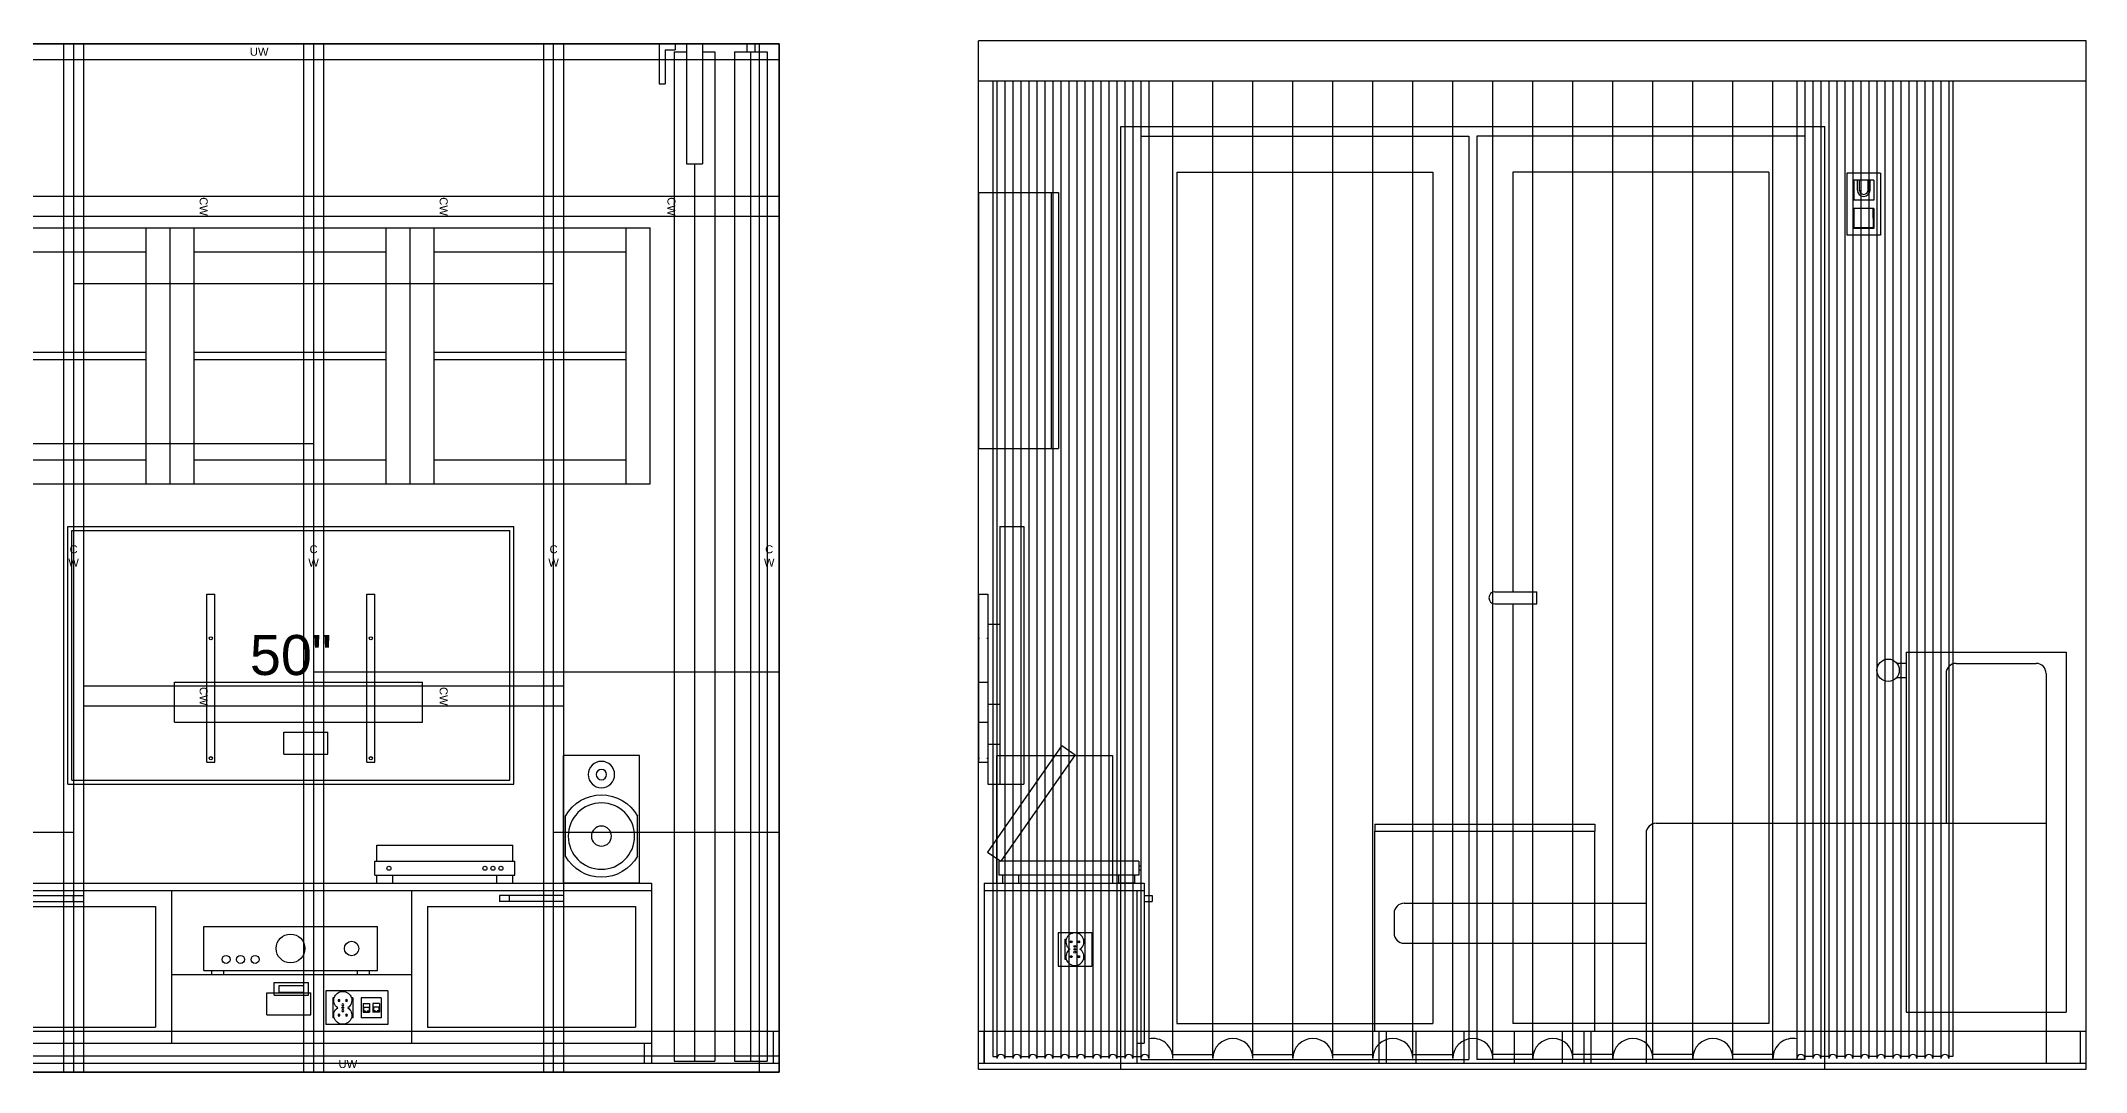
# Model space of a CAD drawing. Header units: millimetres. Extents: x 863 to 5283, y 810 to 2397.
# Drawn here: x 4240 to 4751, y 810 to 1068 of the extents above; entities that cross this region are included whole.
import ezdxf
from ezdxf.lldxf.tags import DXFTag

# ---------------------------------------------------------------- set-up
doc = ezdxf.new("R2010")
doc.units = ezdxf.units.MM
for name, color, linetype in [('Elektryka - obudowy', 253, 'Continuous'), ('GK - OSB', 40, 'Continuous'), ('GK - płyta', 104, 'Continuous'), ('GK - rama', 170, 'Continuous'), ('Grzejniki', 12, 'Continuous'), ('Listwy', 9, 'Continuous'), ('Meble', 42, 'Continuous'), ('Okna', 7, 'Continuous'), ('Panele', 44, 'Continuous'), ('Urządzenia', 183, 'Continuous'), ('Zasłony', 9, 'Continuous'), ('Ściany', 7, 'Continuous')]:
    doc.layers.add(name, color=color, linetype=linetype)
tags = doc.linetypes.add('03B018', pattern=[5.4, 2.16, -3.24]).pattern_tags.tags
tags[6:7] = [DXFTag(74, 4), DXFTag(75, 0), DXFTag(340, '0'), DXFTag(46, 1.0), DXFTag(50, 0.0), DXFTag(44, 0.0), DXFTag(45, 0.0)]
tags[4:5] = [DXFTag(74, 4), DXFTag(75, 0), DXFTag(340, '0'), DXFTag(46, 1.0), DXFTag(50, 0.0), DXFTag(44, 0.0), DXFTag(45, 0.0)]

# ---------------------------------------------------------------- blocks, each defined once
blk = doc.blocks.new('Z$W@#1655')
for p, q in [((0, 231), (0, 0)), ((0, 231), (82, 231)), ((82, 231), (82, 0)), ((84, 231), (84, 0)), ((166, 231), (84, 231)), ((166, 231), (166, 0)), ((9, 222), (73, 222)), ((9, 222), (9, 9)), ((73, 222), (73, 9)), ((93, 222), (93, 117)), ((157, 222), (93, 222)), ((157, 222), (157, 9)), ((88.5, 117), (99, 117)), ((88.5, 114), (99, 114)), ((93, 114), (93, 9)), ((99, 114), (99, 117)), ((9, 9), (73, 9)), ((157, 9), (93, 9)), ((0, 0), (82, 0)), ((166, 0), (84, 0))]:
    blk.add_line(p, q)
blk.add_arc((88.5, 115.5), 1.5, 90, 270)
blk = doc.blocks.new('Z$W@#20959')
for p, q in [((0, 0), (0, 32)), ((0, 32), (19, 32)), ((19, 0), (19, 32)), ((0.5, 6.79), (0.5, 16.81)), ((18.5, 6.79), (18.5, 16.81)), ((0, 0), (19, 0))]:
    blk.add_line(p, q)
for centre, radius in [((9.5, 27.2), 3.3), ((9.5, 27.2), 1.3), ((9.5, 11.8), 8.3), ((9.5, 11.8), 2.5)]:
    blk.add_circle(centre, radius)
for start, end in [(29.0983, 150.9017), (209.0983, 330.9017)]:
    blk.add_arc((9.5, 11.8), 10.3, start, end)
blk = doc.blocks.new('Z$W@#7816')
for p, q in [((0, 1), (0, 12)), ((0, 12), (43.4, 12)), ((43.4, 1), (43.4, 12)), ((0, 1), (43.4, 1)), ((2, 0), (2, 1)), ((2, 0), (5, 0)), ((5, 0), (5, 1)), ((38.4, 0), (38.4, 1)), ((38.4, 0), (41.4, 0)), ((41.4, 0), (41.4, 1))]:
    blk.add_line(p, q)
for centre, radius in [((21.7, 6.5), 3.6), ((36.96, 6.5), 1.8), ((5.57, 3.75), 1), ((9.19, 3.75), 1), ((12.82, 3.75), 1)]:
    blk.add_circle(centre, radius)
blk = doc.blocks.new('Z$W@#479')
for p, q in [((0, 2), (0, 5.5)), ((0, 5.5), (35, 5.5)), ((0.5, 9.5), (34.5, 9.5)), ((0.5, 5.5), (0.5, 9.5)), ((34.5, 5.5), (34.5, 9.5)), ((35, 2), (35, 5.5)), ((0, 2), (35, 2)), ((0.5, 0), (0.5, 2)), ((0.5, 0), (4.5, 0)), ((4.5, 0), (4.5, 2)), ((30.5, 0), (30.5, 2)), ((30.5, 0), (34.5, 0)), ((34.5, 0), (34.5, 2))]:
    blk.add_line(p, q)
for centre in [(3.5, 3.75), (27.5, 3.75), (29.5, 3.75), (31.5, 3.75)]:
    blk.add_circle(centre, 0.5)
blk = doc.blocks.new('Z$W@#31386')
for p, q in [((0, 0), (0, 64.5)), ((0, 64.5), (111.5, 64.5)), ((1, 1), (1, 63.5)), ((1, 63.5), (110.5, 63.5)), ((110.5, 1), (110.5, 63.5)), ((111.5, 0), (111.5, 64.5)), ((0, 0), (111.5, 0)), ((1, 1), (110.5, 1))]:
    blk.add_line(p, q)
for centre in [(35.75, 36.5), (75.75, 36.5), (35.75, 6.5), (75.75, 6.5)]:
    blk.add_circle(centre, 0.4)
at = {"insert": (55.75, 32.25), "char_height": 10, "width": 109.5, "attachment_point": 5}
blk.add_mtext('{\\fArial|b0|i0|c238|p0;50"}', dxfattribs=at)
blk = doc.blocks.new('Z$W@#29358')
for p, q in [((0, 0), (0, 42)), ((0, 42), (2, 42)), ((2, 0), (2, 42)), ((0, 0), (2, 0))]:
    blk.add_line(p, q)
for centre in [(1, 31), (1, 1)]:
    blk.add_circle(centre, 0.4)
blk = doc.blocks.new('Z$W@#27671')
for p, q in [((0, 10), (0, 20)), ((0, 20), (62, 20)), ((62, 10), (62, 20)), ((0, 10), (62, 10))]:
    blk.add_line(p, q)
for p in [(8.11, 0), (48.11, 0)]:
    blk.add_blockref('Z$W@#29358', p)
blk = doc.blocks.new('Z$W@#4806')
for p, q in [((0, 0), (0, 64)), ((0, 64), (60, 64)), ((6, 0), (6, 64)), ((54, 0), (54, 64)), ((60, 0), (60, 64)), ((6, 58), (54, 58)), ((6, 32.9), (54, 32.9)), ((6, 31.1), (54, 31.1)), ((6, 6), (54, 6)), ((0, 0), (60, 0))]:
    blk.add_line(p, q)
blk = doc.blocks.new('Z$W@#32150')
for p, q in [((19.69, 34.45), (16.41, 32.16)), ((16.41, 32.16), (35, 5.5)), ((19.69, 34.45), (38.28, 7.79)), ((0.5, 5.5), (35.5, 5.5)), ((0.5, 5.5), (0.5, 2)), ((38.28, 7.79), (35, 5.5)), ((35.5, 5.5), (35.5, 2)), ((0, 4.25), (0, 3.25)), ((0, 4.25), (0.5, 4.25)), ((0, 3.25), (0.5, 3.25)), ((0.5, 2), (35.5, 2)), ((1.5, 0), (1.5, 2)), ((1.5, 0), (5.5, 0)), ((5.5, 0), (5.5, 2)), ((30.5, 0), (30.5, 2)), ((34.5, 0), (30.5, 0)), ((34.5, 0), (34.5, 2))]:
    blk.add_line(p, q)
blk = doc.blocks.new('Z$W@#1256')
for p, q in [((0, 32), (29, 32)), ((0, 32), (0, 0)), ((29, 32), (29, 0)), ((0, 0), (29, 0))]:
    blk.add_line(p, q)
blk = doc.blocks.new('Z$W@#20772')
for p, q in [((0, 42), (2.3, 42)), ((0, 42), (0, 0)), ((2.3, 42), (2.3, 0)), ((0, 31), (0.25, 31)), ((2.05, 31), (2.3, 31)), ((0, 20), (2.3, 20)), ((0, 10), (2.3, 10)), ((0, 1), (0.25, 1)), ((0, 0), (2.3, 0)), ((2.05, 1), (2.3, 1))]:
    blk.add_line(p, q)
blk = doc.blocks.new('Z$W@#2244')
for p, q in [((3, 64.5), (9, 64.5)), ((3, 64.5), (3, 0)), ((9, 64.5), (9, 0)), ((0, 40), (3, 40)), ((0, 40), (0, 20)), ((0, 20), (3, 20)), ((0, 10), (3, 10)), ((0, 10), (0, 0)), ((0, 0), (9, 0))]:
    blk.add_line(p, q)
blk = doc.blocks.new('Z$W@#1048')
for p, q in [((138, 97.5), (138, 60)), ((140.5, 100), (160.5, 100)), ((163, 97.5), (163, 0)), ((63, 57.5), (63, 0)), ((65.5, 60), (163, 60)), ((63, 0), (163, 0))]:
    blk.add_line(p, q)
at = {"linetype": '03B018'}
for p, q in [((0, 37.5), (0, 32.5)), ((2.5, 40), (63, 40)), ((2.5, 30), (63, 30))]:
    blk.add_line(p, q, dxfattribs=at)
for centre, start, end in [((140.5, 97.5), 90, 180), ((160.5, 97.5), 0, 90), ((65.5, 57.5), 90, 180)]:
    blk.add_arc(centre, 2.5, start, end)
for centre, start, end in [((2.5, 37.5), 90, 180), ((2.5, 32.5), 180, 270)]:
    blk.add_arc(centre, 2.5, start, end, dxfattribs=at)
blk = doc.blocks.new('Z$W@#1520')
for p, q in [((0, 59.8), (55, 59.8)), ((0, 59.8), (0, 58)), ((0, 58), (55, 58)), ((0, 8), (0, 58)), ((55, 59.8), (55, 58)), ((55, 8), (55, 58)), ((0, 8), (55, 8)), ((1, 8), (1, 0)), ((2.8, 8), (2.8, 0)), ((10.2, 8), (10.2, 0)), ((22.2, 8), (22.2, 0)), ((34.8, 8), (34.8, 0)), ((46.8, 8), (46.8, 0)), ((52.2, 8), (52.2, 0)), ((54, 8), (54, 0)), ((1, 0), (2.8, 0)), ((10.2, 0), (22.2, 0)), ((34.8, 0), (46.8, 0)), ((52.2, 0), (54, 0))]:
    blk.add_line(p, q)
blk = doc.blocks.new('Z$W@#23568')
for p, q in [((0, 64), (20, 64)), ((0, 64), (0, 0)), ((18.2, 64), (18.2, 0)), ((20, 64), (20, 0)), ((0, 0), (20, 0))]:
    blk.add_line(p, q)
blk = doc.blocks.new('Z$W@#24918')
h = blk.add_hatch(color=256)
h.paths.add_polyline_path([(1.54, 5.95, -1), (1.06, 5.95, -1)])
h.paths.add_polyline_path([(3.44, 5.95, -1), (2.96, 5.95, -1)])
h = blk.add_hatch(color=256)
h.paths.add_polyline_path([(1.54, 2.25, 1), (1.06, 2.25, 1)])
h.paths.add_polyline_path([(3.44, 2.25, 1), (2.96, 2.25, 1)])
for centre in [(1.3, 5.95), (3.2, 5.95), (1.3, 2.25), (2.25, 4.83), (2.25, 3.37), (3.2, 2.25)]:
    blk.add_circle(centre, 0.24)
for centre, start, end in [((2.25, 5.95), 304.6921, 235.3079), ((2.25, 2.25), 124.6921, 55.3079)]:
    blk.add_arc(centre, 2.25, start, end)
blk = doc.blocks.new('Z$W@#28526')
for p, q in [((15.5, 8.4), (0, 8.4)), ((0, 8.4), (0, 0)), ((1.7, 6.7), (1.7, 1.7)), ((2.05, 6.7), (1.7, 6.7)), ((6.7, 6.7), (6.35, 6.7)), ((6.7, 6.7), (6.7, 1.7)), ((8.8, 6.7), (8.8, 1.7)), ((13.8, 6.7), (8.8, 6.7)), ((9.26, 5.3), (9.26, 3.1)), ((9.26, 5.3), (10.86, 5.3)), ((10.86, 5.3), (10.86, 3.1)), ((13.34, 5.3), (11.74, 5.3)), ((11.74, 5.3), (11.74, 3.1)), ((13.34, 5.3), (13.34, 3.1)), ((13.8, 6.7), (13.8, 1.7)), ((15.5, 8.4), (15.5, 0)), ((15.5, 0), (0, 0)), ((2.05, 1.7), (1.7, 1.7)), ((4.4, 4.18), (4, 4.22)), ((4.22, 4.4), (4.18, 4)), ((6.7, 1.7), (6.35, 1.7)), ((13.8, 1.7), (8.8, 1.7)), ((9.26, 3.1), (10.86, 3.1)), ((9.36, 4.38), (9.36, 3.4)), ((9.36, 4.38), (10.76, 4.38)), ((9.36, 3.4), (9.82, 3.4)), ((9.82, 3.4), (9.82, 3.2)), ((9.82, 3.2), (10.3, 3.2)), ((10.3, 3.4), (10.3, 3.2)), ((10.3, 3.4), (10.76, 3.4)), ((10.76, 4.38), (10.76, 3.4)), ((13.34, 3.1), (11.74, 3.1)), ((11.84, 4.38), (11.84, 3.4)), ((13.24, 4.38), (11.84, 4.38)), ((12.3, 3.4), (11.84, 3.4)), ((12.3, 3.4), (12.3, 3.2)), ((12.78, 3.2), (12.3, 3.2)), ((13.24, 3.4), (12.78, 3.4)), ((12.78, 3.4), (12.78, 3.2)), ((13.24, 4.38), (13.24, 3.4))]:
    blk.add_line(p, q)
blk.add_circle((4.2, 4.2), 0.2)
at = {"xscale": -1}
blk.add_blockref('Z$W@#24918', (6.45, 0.1), dxfattribs=at)
blk = doc.blocks.new('Z$W@#1289')
for p, q in [((0, 0), (0, 5.5)), ((0, 5.5), (11, 5.5)), ((11, 0), (11, 5.5)), ((0, 0), (11, 0))]:
    blk.add_line(p, q)
blk = doc.blocks.new('Z$W@#7234')
for p, q in [((0, 260), (4, 260)), ((0, 260), (0, 0)), ((4, 260), (4, 0)), ((0, 0), (4, 0))]:
    blk.add_line(p, q)
at = {"insert": (2, 130), "char_height": 2, "width": 260, "attachment_point": 5, "rotation": 90}
blk.add_mtext('{\\fArial|b0|i0|c238|p0;UW}', dxfattribs=at)
blk = doc.blocks.new('Z$W@#17258')
for p, q in [((260.92, 248.49), (265.92, 248.49)), ((260.92, 248.49), (260.92, -8.71)), ((265.92, 248.49), (265.92, -8.71)), ((260.92, -8.71), (265.92, -8.71))]:
    blk.add_line(p, q)
at = {"insert": (263.42, 120.39), "char_height": 2, "width": 5, "attachment_point": 5}
blk.add_mtext('{\\fArial|b0|i0|c238|p0;C\\PW}', dxfattribs=at)
blk = doc.blocks.new('Z$W@#806')
for p, q in [((0, 60), (5, 60)), ((0, 60), (0, 0)), ((5, 60), (5, 0)), ((0, 0), (5, 0))]:
    blk.add_line(p, q)
at = {"insert": (2.5, 30), "char_height": 2, "width": 5, "attachment_point": 5}
blk.add_mtext('{\\fArial|b0|i0|c238|p0;CW}', dxfattribs=at)
blk = doc.blocks.new('Z$W@#3077')
for p, q in [((0, 53.9), (5, 53.9)), ((0, 53.9), (0, 0)), ((5, 53.9), (5, 0)), ((0, 0), (5, 0))]:
    blk.add_line(p, q)
at = {"insert": (2.5, 26.95), "char_height": 2, "width": 5, "attachment_point": 5}
blk.add_mtext('{\\fArial|b0|i0|c238|p0;CW}', dxfattribs=at)
blk = doc.blocks.new('Z$W@#18236')
for p, q in [((243.26, 180.45), (247.26, 180.45)), ((243.26, 180.45), (243.26, -35.2)), ((247.26, 180.45), (247.26, -35.2)), ((243.26, -35.2), (247.26, -35.2))]:
    blk.add_line(p, q)
at = {"insert": (245.26, 72.62), "char_height": 2, "width": 215.65, "attachment_point": 5, "rotation": 90}
blk.add_mtext('{\\fArial|b0|i0|c238|p0;UW}', dxfattribs=at)
blk = doc.blocks.new('Z$W@#23562')
for p, q in [((0, 41.75), (5, 41.75)), ((0, 41.75), (0, 0)), ((5, 41.75), (5, 0)), ((0, 0), (5, 0))]:
    blk.add_line(p, q)
at = {"insert": (2.5, 20.875), "char_height": 2, "width": 5, "attachment_point": 5}
blk.add_mtext('{\\fArial|b0|i0|c238|p0;CW}', dxfattribs=at)
blk = doc.blocks.new('Z$W@#27578')
for p, q in [((0, 0), (0, 3.2)), ((0, 3.2), (8.6, 3.2)), ((0, 0), (8.6, 0)), ((1.2, 2.4), (7.4, 2.4)), ((1.2, 0.8), (1.2, 2.4)), ((1.2, 0.8), (7.4, 0.8)), ((7.4, 0.8), (7.4, 2.4)), ((8.6, 0), (8.6, 3.2))]:
    blk.add_line(p, q)
blk = doc.blocks.new('Z$W@#18045')
for p, q in [((0, 1.5), (16, 1.5)), ((0, 1.5), (0, 0)), ((0, 0), (16, 0)), ((2.5, 0), (2.5, 1.5)), ((13.5, 0), (13.5, 1.5)), ((16, 1.5), (16, 0))]:
    blk.add_line(p, q)
blk = doc.blocks.new('Z$W@#20815')
for p, q in [((0, 45), (0, 0)), ((0, 45), (180, 45)), ((0, 43.2), (180, 43.2)), ((60, 43.2), (60, 5)), ((120, 43.2), (120, 5)), ((180, 45), (180, 0)), ((4, 39.2), (56, 39.2)), ((4, 39.2), (4, 9)), ((56, 39.2), (56, 9)), ((124, 39.2), (176, 39.2)), ((124, 39.2), (124, 9)), ((176, 39.2), (176, 9)), ((60, 22.2), (120, 22.2)), ((4, 9), (56, 9)), ((124, 9), (176, 9)), ((0, 5), (180, 5)), ((0, 0), (180, 0)), ((1.8, 5), (1.8, 0)), ((178.2, 5), (178.2, 0))]:
    blk.add_line(p, q)
for name, p in [('Z$W@#18045', (22, 40.45)), ('Z$W@#27578', (85.7, 17))]:
    blk.add_blockref(name, p)
at = {"xscale": -0.9999999999999996}
blk.add_blockref('Z$W@#18045', (158, 40.45), dxfattribs=at)
blk = doc.blocks.new('Z$W@#23754')
for p, q in [((8.4, 15.5), (0, 15.5)), ((0, 15.5), (0, 0)), ((8.4, 15.5), (8.4, 0)), ((6.7, 13.8), (1.7, 13.8)), ((1.7, 13.8), (1.7, 8.8)), ((2.62, 11.3), (2.62, 13.8)), ((3.12, 11.3), (3.12, 13.8)), ((5.28, 11.3), (5.28, 13.8)), ((5.78, 11.3), (5.78, 13.8)), ((6.7, 13.8), (6.7, 8.8)), ((6.7, 8.8), (1.7, 8.8)), ((6.7, 6.7), (1.7, 6.7)), ((1.7, 6.7), (1.7, 1.7)), ((1.7, 6.7), (1.7, 1.7)), ((6.7, 6.7), (1.7, 6.7)), ((1.75, 1.75), (1.8, 6.65)), ((6.6, 6.65), (1.8, 6.65)), ((6.65, 1.75), (6.6, 6.65)), ((6.7, 6.7), (6.7, 1.7)), ((6.7, 6.7), (6.7, 1.7)), ((8.4, 0), (0, 0)), ((6.7, 1.7), (1.7, 1.7)), ((6.7, 1.7), (1.7, 1.7)), ((6.65, 1.85), (1.75, 1.85)), ((6.65, 1.75), (1.75, 1.75))]:
    blk.add_line(p, q)
for radius in [1.58, 1.08]:
    blk.add_arc((4.2, 11.3), radius, 180, 0)
blk = doc.blocks.new('Z$W@#21744')
for p, q in [((0, 8.4), (8.4, 8.4)), ((0, 8.4), (0, 0)), ((1.7, 6.7), (1.7, 1.7)), ((1.7, 6.7), (2.05, 6.7)), ((6.35, 6.7), (6.7, 6.7)), ((6.7, 6.7), (6.7, 1.7)), ((8.4, 8.4), (8.4, 0)), ((0, 0), (8.4, 0)), ((1.7, 1.7), (2.05, 1.7)), ((4, 4.18), (4.4, 4.22)), ((4.18, 4.4), (4.22, 4)), ((6.35, 1.7), (6.7, 1.7))]:
    blk.add_line(p, q)
blk.add_circle((4.2, 4.2), 0.2)
blk.add_blockref('Z$W@#24918', (1.95, 0.1))
blk = doc.blocks.new('Z$W@#1993')
for p, q in [((4.94, 87.3), (7.3, 87.3)), ((7.3, 90), (7.3, 0)), ((7.3, 90), (47.3, 90)), ((47.3, 90), (47.3, 0)), ((4.94, 83.7), (7.3, 83.7)), ((7.3, 0), (47.3, 0))]:
    blk.add_line(p, q)
blk.add_circle((2.8, 85.5), 2.8)
blk = doc.blocks.new('Z$W@#15777')
for p, q in [((0, 244.5), (0, 0.5)), ((0, 244.5), (240, 244.5)), ((1, 244.5), (1, 0)), ((3, 244.5), (3, 0)), ((5, 244.5), (5, 0)), ((7, 244.5), (7, 0)), ((9, 244.5), (9, 0)), ((11, 244.5), (11, 0)), ((13, 244.5), (13, 0)), ((15, 244.5), (15, 0)), ((17, 244.5), (17, 0)), ((19, 244.5), (19, 0)), ((21, 244.5), (21, 0)), ((23, 244.5), (23, 0)), ((25, 244.5), (25, 0)), ((27, 244.5), (27, 0)), ((29, 244.5), (29, 0)), ((31, 244.5), (31, 0)), ((33, 244.5), (33, 0)), ((35, 244.5), (35, 0)), ((37, 244.5), (37, 0)), ((39, 244.5), (39, 0)), ((45, 0), (45, 244.5)), ((55, 0), (55, 244.5)), ((65, 0), (65, 244.5)), ((75, 0), (75, 244.5)), ((85, 0), (85, 244.5)), ((95, 0), (95, 244.5)), ((105, 0), (105, 244.5)), ((115, 0), (115, 244.5)), ((125, 0), (125, 244.5)), ((135, 0), (135, 244.5)), ((145, 0), (145, 244.5)), ((155, 0), (155, 244.5)), ((165, 0), (165, 244.5)), ((175, 0), (175, 244.5)), ((185, 0), (185, 244.5)), ((195, 0), (195, 244.5)), ((201, 244.5), (201, 0)), ((203, 244.5), (203, 0)), ((205, 244.5), (205, 0)), ((207, 244.5), (207, 0)), ((209, 244.5), (209, 0)), ((211, 244.5), (211, 0)), ((213, 244.5), (213, 0)), ((215, 244.5), (215, 0)), ((217, 244.5), (217, 0)), ((219, 244.5), (219, 0)), ((221, 244.5), (221, 0)), ((223, 244.5), (223, 0)), ((225, 244.5), (225, 0)), ((227, 244.5), (227, 0)), ((229, 244.5), (229, 0)), ((231, 244.5), (231, 0)), ((233, 244.5), (233, 0)), ((235, 244.5), (235, 0)), ((237, 244.5), (237, 0)), ((239, 244.5), (239, 0)), ((240, 244.5), (240, 0.5)), ((0, 0.5), (1, 0.5)), ((3, 0.5), (5, 0.5)), ((7, 0.5), (9, 0.5)), ((11, 0.5), (13, 0.5)), ((15, 0.5), (17, 0.5)), ((19, 0.5), (21, 0.5)), ((23, 0.5), (25, 0.5)), ((27, 0.5), (29, 0.5)), ((31, 0.5), (33, 0.5)), ((35, 0.5), (37, 0.5)), ((45, 1), (55, 1)), ((65, 1), (75, 1)), ((85, 1), (95, 1)), ((105, 1), (115, 1)), ((135, 1), (125, 1)), ((155, 1), (145, 1)), ((175, 1), (165, 1)), ((195, 1), (185, 1)), ((205, 0.5), (203, 0.5)), ((209, 0.5), (207, 0.5)), ((213, 0.5), (211, 0.5)), ((217, 0.5), (215, 0.5)), ((221, 0.5), (219, 0.5)), ((225, 0.5), (223, 0.5)), ((229, 0.5), (227, 0.5)), ((233, 0.5), (231, 0.5)), ((237, 0.5), (235, 0.5)), ((240, 0.5), (239, 0.5))]:
    blk.add_line(p, q)
for centre, radius, start, end in [((2, 0), 1, 0, 180), ((6, 0), 1, 0, 180), ((10, 0), 1, 0, 180), ((14, 0), 1, 0, 180), ((18, 0), 1, 0, 180), ((22, 0), 1, 0, 180), ((26, 0), 1, 0, 180), ((30, 0), 1, 0, 180), ((34, 0), 1, 0, 180), ((38, 0), 1, 0, 180), ((40, 0), 5, 0, 101.537), ((60, 0), 5, 0, 180), ((80, 0), 5, 0, 180), ((100, 0), 5, 0, 180), ((120, 0), 5, 90, 180), ((120, 0), 5, 0, 90), ((140, 0), 5, 0, 180), ((160, 0), 5, 0, 180), ((180, 0), 5, 0, 180), ((200, 0), 5, 78.463, 180), ((202, 0), 1, 0, 180), ((206, 0), 1, 0, 180), ((210, 0), 1, 0, 180), ((214, 0), 1, 0, 180), ((218, 0), 1, 0, 180), ((222, 0), 1, 0, 180), ((226, 0), 1, 0, 180), ((230, 0), 1, 0, 180), ((234, 0), 1, 0, 180), ((238, 0), 1, 0, 180)]:
    blk.add_arc(centre, radius, start, end)
blk = doc.blocks.new('Z$W@#30133')
for p, q in [((0, 252.5), (3.1, 252.5)), ((0, 252.5), (0, 0)), ((3.1, 254.5), (7.1, 254.5)), ((3.1, 254.5), (3.1, 224.5)), ((7.1, 254.5), (7.1, 224.5)), ((7.1, 252.5), (10.2, 252.5)), ((10.2, 252.5), (10.2, 0)), ((15.11, 252.5), (23.27, 252.5)), ((15.11, 252.5), (15.11, 0)), ((18.19, 254.5), (18.19, 252.5)), ((18.19, 254.5), (20.19, 254.5)), ((19.19, 0), (19.19, 252.5)), ((20.19, 254.5), (20.19, 252.5)), ((23.27, 252.5), (23.27, 0)), ((25.27, 254.5), (26.27, 254.5)), ((26.27, 253.5), (26.27, 254.5)), ((3.1, 224.5), (7.1, 224.5)), ((5.1, 224.5), (5.1, 0)), ((0, 0), (10.2, 0)), ((15.11, 0), (23.27, 0))]:
    blk.add_line(p, q)
blk = doc.blocks.new('Z$W@#16025')
for p, q in [((0, 10), (0, 0)), ((0, 10), (4, 10)), ((1.5, 8.5), (1.5, 0)), ((1.5, 8.5), (4, 8.5)), ((4, 10), (4, 8.5)), ((29, 10), (30, 10)), ((30, 9), (30, 10)), ((0, 0), (1.5, 0))]:
    blk.add_line(p, q)
blk = doc.blocks.new('Z$W@#19090')
for p, q in [((0, 45), (40, 45)), ((0, 45), (0, 0)), ((0, 43.2), (40, 43.2)), ((38.2, 43.2), (38.2, 0)), ((40, 45), (40, 5)), ((40, 41.95), (42, 41.95)), ((40, 41.95), (40, 40.45)), ((42, 41.95), (42, 40.45)), ((40, 40.45), (42, 40.45)), ((0, 0), (38.2, 0)), ((38.2, 5), (40, 5))]:
    blk.add_line(p, q)

msp = doc.modelspace()

# ---------------------------------------------------------------- linework, layer by layer
at = {"layer": 'GK - OSB'}
for p, q in [((4188.041, 1067.117), (4308.041, 1067.117)), ((4308.041, 1067.117), (4308.041, 809.917)), ((4308.041, 1067.117), (4424.441, 1067.117)), ((4424.441, 1067.117), (4424.441, 809.917)), ((4207.591, 967.117), (4308.041, 967.117)), ((4424.441, 909.917), (4308.041, 909.917)), ((4308.041, 809.917), (4207.591, 809.917)), ((4424.441, 809.917), (4308.041, 809.917))]:
    msp.add_line(p, q, dxfattribs=at)
at = {"layer": 'GK - płyta'}
for p, q in [((4128.055, 1067.117), (4248.041, 1067.117)), ((4248.041, 1067.117), (4248.041, 809.917)), ((4368.041, 1067.117), (4248.041, 1067.117)), ((4368.041, 809.917), (4368.041, 1067.117)), ((4424.441, 1067.117), (4368.041, 1067.117)), ((4424.441, 809.917), (4424.441, 1067.117)), ((4368.041, 1007.117), (4248.041, 1007.117)), ((4206.341, 869.917), (4248.041, 869.917)), ((4368.041, 869.917), (4424.441, 869.917)), ((4207.591, 809.917), (4248.041, 809.917)), ((4248.041, 809.917), (4368.041, 809.917)), ((4368.041, 809.917), (4424.441, 809.917))]:
    msp.add_line(p, q, dxfattribs=at)
at = {"layer": 'Listwy'}
for p, q in [((4008.041, 820.142), (4424.441, 820.142)), ((4423.041, 812.142), (4423.041, 820.142)), ((4474.259, 820.142), (4751.159, 820.142)), ((4475.659, 812.142), (4475.659, 820.142)), ((4749.759, 812.142), (4749.759, 820.142))]:
    msp.add_line(p, q, dxfattribs=at)
at = {"layer": 'Panele'}
for p, q in [((4008.041, 812.142), (4424.441, 812.142)), ((4474.259, 812.142), (4751.159, 812.142))]:
    msp.add_line(p, q, dxfattribs=at)
at = {"layer": 'Ściany'}
for p, q in [((4424.441, 1067.117), (4008.041, 1067.117)), ((4424.441, 809.917), (4424.441, 1067.117)), ((4751.159, 1067.842), (4474.259, 1067.842)), ((4474.259, 810.642), (4474.259, 1067.842)), ((4751.159, 810.642), (4751.159, 1067.842)), ((4474.259, 1057.842), (4751.159, 1057.842)), ((4509.859, 810.642), (4509.859, 1046.442)), ((4509.859, 1046.442), (4685.859, 1046.442)), ((4685.859, 810.642), (4685.859, 1046.442)), ((4008.041, 809.917), (4424.441, 809.917)), ((4474.259, 810.642), (4751.159, 810.642))]:
    msp.add_line(p, q, dxfattribs=at)

# ---------------------------------------------------------------- block references
at = {"layer": 'Elektryka - obudowy'}
for name, p in [('Z$W@#23754', (4691.359, 1019.242)), ('Z$W@#1289', (4300.6, 889.467)), ('Z$W@#21744', (4494.159, 836.442)), ('Z$W@#1289', (4296.377, 824.267)), ('Z$W@#28526', (4311.141, 821.817))]:
    msp.add_blockref(name, p, dxfattribs=at)
at = {"layer": 'GK - rama', "rotation": -90.00000000000001}
for name, p in [('Z$W@#7234', (4164.441, 1067.117)), ('Z$W@#23562', (4208.791, 1028.917)), ('Z$W@#806', (4250.541, 1028.917)), ('Z$W@#806', (4310.541, 1028.917)), ('Z$W@#3077', (4370.541, 1028.917)), ('Z$W@#806', (4250.541, 906.417)), ('Z$W@#806', (4310.541, 906.417)), ('Z$W@#18236', (4243.995, 1057.178))]:
    msp.add_blockref(name, p, dxfattribs=at)
at = {"layer": 'GK - rama'}
for p in [(3984.623, 818.627), (4044.623, 818.627), (4104.623, 818.627), (4158.523, 818.627)]:
    msp.add_blockref('Z$W@#17258', p, dxfattribs=at)
at = {"layer": 'Grzejniki'}
msp.add_blockref('Z$W@#1993', (4698.859, 824.917), dxfattribs=at)
at = {"layer": 'Meble'}
for name, p in [('Z$W@#23568', (4474.259, 965.917)), ('Z$W@#4806', (4212.2, 957.087)), ('Z$W@#4806', (4272.2, 957.087)), ('Z$W@#4806', (4332.2, 957.087)), ('Z$W@#1048', (4578.159, 812.142)), ('Z$W@#1520', (4573.362, 812.142)), ('Z$W@#20815', (4212.5, 812.142)), ('Z$W@#19090', (4475.659, 812.142))]:
    msp.add_blockref(name, p, dxfattribs=at)
at = {"layer": 'Okna'}
msp.add_blockref('Z$W@#1655', (4514.859, 813.042), dxfattribs=at)
at = {"layer": 'Urządzenia'}
for name, p in [('Z$W@#31386', (4246.6, 881.917)), ('Z$W@#2244', (4476.559, 881.917)), ('Z$W@#27671', (4273.237, 887.417)), ('Z$W@#20772', (4474.259, 887.417)), ('Z$W@#1256', (4478.731, 857.142)), ('Z$W@#479', (4323.382, 857.142)), ('Z$W@#7816', (4280.583, 834.342))]:
    msp.add_blockref(name, p, dxfattribs=at)
at = {"layer": 'Urządzenia', "xscale": -1}
for name, p in [('Z$W@#32150', (4514.822, 857.142)), ('Z$W@#20959', (4389.5, 857.142))]:
    msp.add_blockref(name, p, dxfattribs=at)
at = {"layer": 'Zasłony'}
for name, p in [('Z$W@#30133', (4398.175, 812.617)), ('Z$W@#15777', (4477.859, 813.342))]:
    msp.add_blockref(name, p, dxfattribs=at)
at = {"layer": 'Ściany'}
msp.add_blockref('Z$W@#16025', (4394.441, 1057.117), dxfattribs=at)

doc.saveas('drawing.dxf')
